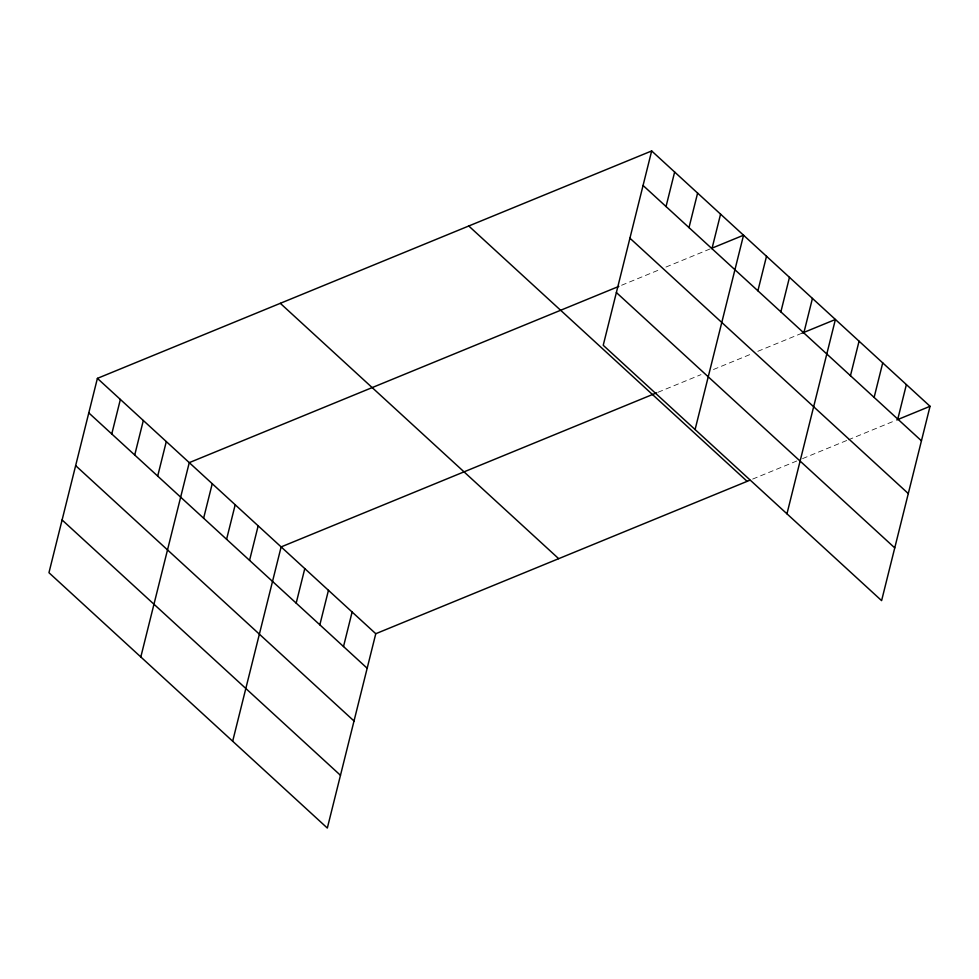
<?xml version="1.0" encoding="UTF-8"?>
<svg xmlns="http://www.w3.org/2000/svg" width="979" height="979" viewBox="0 0 979 979"><rect width="100%" height="100%" fill="white"/><g stroke="black" fill="none" stroke-linecap="round" stroke-linejoin="round"><path stroke-width="0.73" stroke-dasharray="4.89 3.67" d="M621.604 285.256L660.397 269.335M665.94 267.059L710.289 248.862M658.035 392.261L700.988 374.639M713.458 369.511L752.264 353.603M757.807 351.326L802.144 333.129M752.68 479.074L797.028 460.889M802.572 458.613L846.908 440.415M848.291 439.852L895.406 420.517"/><path stroke-width="1.47" d="M651.671 150.95L603.223 345.281L881.602 600.629L930.05 406.297L651.671 150.95L97.398 378.371L48.95 572.703L327.329 828.05L375.777 633.719L749.914 480.212M111.765 433.966L120.368 399.444M134.723 455.027L143.326 420.505M157.692 476.088L166.295 441.578M140.817 656.958L189.265 462.639L618.826 286.394M203.62 518.221L212.235 483.712M226.59 539.294L235.193 504.772M249.559 560.355L258.162 525.845M232.672 741.225L281.132 546.906L656.652 392.824M296.184 603.125L304.787 568.615M319.839 624.835L328.454 590.313M343.507 646.544L352.11 612.022M666.038 206.545L674.641 172.023M688.996 227.605L697.611 193.083M711.966 248.666L720.568 214.156M695.09 429.536L743.538 235.217L713.055 247.724M757.893 290.8L766.508 256.29M780.863 311.873L789.466 277.351M803.832 332.933L812.435 298.424M786.957 513.804L835.405 319.484L802.144 333.129M850.457 375.703L859.06 341.194M874.125 397.413L882.728 362.891M897.78 419.122L906.383 384.6M896.788 419.954L930.05 406.297M643.068 185.472L921.447 440.819M629.925 238.203L908.292 493.563M616.378 292.537L894.745 547.885M468.77 226.002L747.136 481.35M280.312 303.331L558.691 558.679M97.398 378.371L375.777 633.719M88.795 412.893L367.162 668.241M75.64 465.625L354.019 720.985M62.093 519.959L340.472 775.307"/></g></svg>
